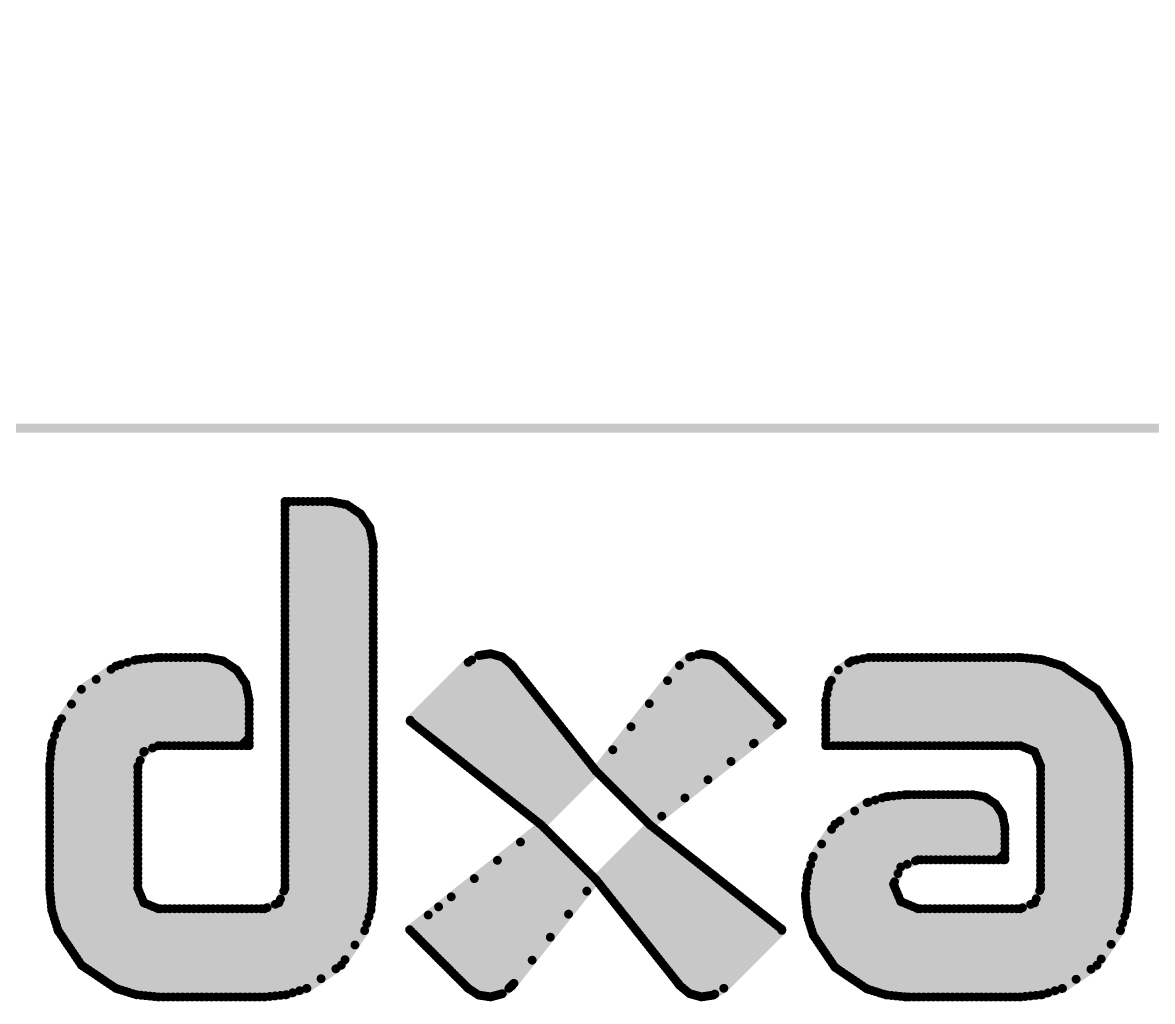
# Model space of a CAD drawing. Extents: x -4 to 157, y -7 to 87.
# Drawn here: x 94.95 to 107.7, y 25.05 to 36.11 of the extents above; entities that cross this region are included whole.
import ezdxf

# ---------------------------------------------------------------- set-up
doc = ezdxf.new("R2010")
doc.units = 0
doc.layers.add('2D_LINE_126', color=255, linetype='CONTINUOUS')
doc.layers.add('PART_TOP_2DLINE_126', color=255, linetype='CONTINUOUS')

# ---------------------------------------------------------------- blocks, each defined once
blk = doc.blocks.new('SMOOTH_0$1')
at = {"const_width": 0.05}
blk.add_lwpolyline([(-0.025, 0, 1), (0.025, 0, 1)], format="xyb", close=True, dxfattribs=at)
blk = doc.blocks.new('DRAWING_13')
at = {"layer": '2D_LINE_126', "const_width": 0.1}
for points in [[(9.257, 1.226), (9.257, 5.595)], [(9.257, 5.595), (9.77, 5.595)], [(9.257, 5.553), (9.298, 5.595)], [(9.257, 5.499), (9.352, 5.595)], [(9.257, 5.445), (9.407, 5.595)], [(9.257, 5.39), (9.461, 5.595)], [(9.257, 5.336), (9.515, 5.595)], [(9.257, 5.282), (9.57, 5.595)], [(9.257, 5.227), (9.624, 5.595)], [(9.257, 5.173), (9.678, 5.595)], [(9.257, 5.119), (9.733, 5.595)], [(9.257, 5.065), (9.784, 5.592)], [(9.257, 5.01), (9.829, 5.583)], [(9.257, 4.956), (9.874, 5.574)], [(9.257, 4.902), (9.92, 5.565)], [(9.77, 5.595), (9.958, 5.557)], [(9.257, 4.847), (9.963, 5.554)], [(9.257, 4.793), (9.995, 5.532)], [(9.257, 4.739), (10.028, 5.51)], [(9.257, 4.684), (10.06, 5.488)], [(9.257, 4.63), (10.093, 5.466)], [(9.257, 4.576), (10.121, 5.44)], [(9.958, 5.557), (10.111, 5.454)], [(10.111, 5.454), (10.215, 5.3)], [(9.257, 4.522), (10.142, 5.407)], [(9.257, 4.467), (10.164, 5.375)], [(9.257, 4.413), (10.186, 5.342)], [(9.257, 4.359), (10.208, 5.31)], [(9.257, 4.304), (10.221, 5.269)], [(9.257, 4.25), (10.23, 5.223)], [(9.257, 4.196), (10.239, 5.178)], [(10.215, 5.3), (10.253, 5.113)], [(9.257, 4.141), (10.248, 5.133)], [(9.257, 4.087), (10.253, 5.083)], [(10.253, 5.113), (10.253, 1.226)], [(9.257, 4.033), (10.253, 5.029)], [(9.257, 3.978), (10.253, 4.974)], [(9.257, 3.924), (10.253, 4.92)], [(9.257, 3.87), (10.253, 4.866)], [(9.257, 3.816), (10.253, 4.811)], [(9.257, 3.761), (10.253, 4.757)], [(9.257, 3.707), (10.253, 4.703)], [(9.257, 3.653), (10.253, 4.648)], [(9.257, 3.598), (10.253, 4.594)], [(9.257, 3.544), (10.253, 4.54)], [(9.257, 3.49), (10.253, 4.486)], [(9.257, 3.435), (10.253, 4.431)], [(9.257, 3.381), (10.253, 4.377)], [(9.257, 3.327), (10.253, 4.323)], [(9.257, 3.272), (10.253, 4.268)], [(9.257, 3.218), (10.253, 4.214)], [(9.257, 3.164), (10.253, 4.16)], [(9.257, 3.11), (10.253, 4.105)], [(9.257, 3.055), (10.253, 4.051)], [(9.257, 3.001), (10.253, 3.997)], [(9.257, 2.947), (10.253, 3.942)], [(6.601, 2.572), (7.862, 3.833)], [(6.601, 2.518), (7.917, 3.833)], [(6.601, 2.463), (7.971, 3.833)], [(6.601, 2.409), (8.025, 3.833)], [(6.601, 2.355), (8.08, 3.833)], [(6.601, 2.3), (8.134, 3.833)], [(6.601, 2.246), (8.188, 3.833)], [(6.601, 2.192), (8.243, 3.833)], [(6.601, 2.137), (8.297, 3.833)], [(6.601, 2.083), (8.351, 3.833)], [(6.601, 2.029), (8.4, 3.828)], [(6.601, 1.975), (8.445, 3.818)], [(6.601, 1.92), (8.49, 3.809)], [(6.601, 1.866), (8.535, 3.8)], [(6.601, 1.812), (8.574, 3.785)], [(6.603, 2.628), (7.806, 3.831)], [(6.609, 2.689), (7.746, 3.825)], [(6.615, 2.749), (7.685, 3.819)], [(6.621, 2.81), (7.625, 3.813)], [(6.632, 2.875), (7.56, 3.802)], [(6.657, 2.953), (7.481, 3.778)], [(7.35, 3.737), (7.58, 3.808)], [(7.58, 3.808), (7.827, 3.833)], [(7.827, 3.833), (8.371, 3.833)], [(8.371, 3.833), (8.559, 3.795)], [(8.559, 3.795), (8.712, 3.692)], [(9.257, 2.892), (10.253, 3.888)], [(9.257, 2.838), (10.253, 3.834)], [(9.257, 2.784), (10.253, 3.78)], [(10.671, 3.112), (11.363, 3.804)], [(10.671, 3.125), (11.325, 3.779)], [(10.702, 3.088), (11.474, 3.86)], [(10.732, 3.064), (11.537, 3.87)], [(10.762, 3.04), (11.594, 3.872)], [(10.792, 3.016), (11.636, 3.86)], [(10.823, 2.992), (11.679, 3.848)], [(10.853, 2.968), (11.718, 3.833)], [(10.883, 2.944), (11.748, 3.809)], [(10.914, 2.92), (11.778, 3.784)], [(11.325, 3.779), (11.444, 3.856)], [(11.444, 3.856), (11.578, 3.876)], [(11.578, 3.876), (11.709, 3.84)], [(11.709, 3.84), (11.818, 3.751)], [(12.769, 2.549), (14.076, 3.856)], [(12.797, 2.522), (14.114, 3.84)], [(12.824, 2.495), (14.147, 3.818)], [(12.851, 2.468), (14.18, 3.797)], [(12.878, 2.441), (14.213, 3.775)], [(12.957, 2.791), (14.029, 3.864)], [(13.163, 3.051), (13.983, 3.871)], [(13.369, 3.312), (13.923, 3.866)], [(13.575, 3.572), (13.848, 3.845)], [(13.71, 3.743), (13.824, 3.838)], [(13.824, 3.838), (13.957, 3.875)], [(13.957, 3.875), (14.094, 3.854)], [(14.094, 3.854), (14.217, 3.772)], [(15.361, 3.349), (15.845, 3.833)], [(15.361, 3.295), (15.9, 3.833)], [(15.361, 3.241), (15.954, 3.833)], [(15.361, 3.186), (16.008, 3.833)], [(15.361, 3.132), (16.063, 3.833)], [(15.361, 3.078), (16.117, 3.833)], [(15.361, 3.023), (16.171, 3.833)], [(15.361, 2.969), (16.226, 3.833)], [(15.361, 2.915), (16.28, 3.833)], [(15.361, 2.861), (16.334, 3.833)], [(15.375, 3.417), (15.778, 3.82)], [(15.389, 3.485), (15.71, 3.806)], [(15.393, 2.837), (16.388, 3.833)], [(15.447, 2.837), (16.443, 3.833)], [(15.501, 2.837), (16.497, 3.833)], [(15.656, 3.795), (15.503, 3.692)], [(15.556, 2.837), (16.551, 3.833)], [(15.61, 2.837), (16.606, 3.833)], [(15.844, 3.833), (15.656, 3.795)], [(15.664, 2.837), (16.66, 3.833)], [(15.718, 2.837), (16.714, 3.833)], [(15.773, 2.837), (16.769, 3.833)], [(15.827, 2.837), (16.823, 3.833)], [(17.555, 3.833), (15.844, 3.833)], [(15.881, 2.837), (16.877, 3.833)], [(15.936, 2.837), (16.932, 3.833)], [(15.99, 2.837), (16.986, 3.833)], [(16.044, 2.837), (17.04, 3.833)], [(16.099, 2.837), (17.094, 3.833)], [(16.153, 2.837), (17.149, 3.833)], [(16.207, 2.837), (17.203, 3.833)], [(16.261, 2.837), (17.257, 3.833)], [(16.316, 2.837), (17.312, 3.833)], [(16.37, 2.837), (17.366, 3.833)], [(16.424, 2.837), (17.42, 3.833)], [(16.479, 2.837), (17.475, 3.833)], [(16.533, 2.837), (17.529, 3.833)], [(16.587, 2.837), (17.581, 3.831)], [(16.642, 2.837), (17.63, 3.826)], [(16.696, 2.837), (17.679, 3.821)], [(16.75, 2.837), (17.729, 3.816)], [(16.805, 2.837), (17.778, 3.811)], [(16.859, 2.837), (17.823, 3.802)], [(16.913, 2.837), (17.865, 3.789)], [(16.967, 2.837), (17.906, 3.776)], [(17.802, 3.808), (17.555, 3.833)], [(18.032, 3.737), (17.802, 3.808)], [(6.601, 1.757), (8.607, 3.763)], [(6.681, 3.032), (7.402, 3.753)], [(6.736, 3.141), (7.294, 3.699)], [(6.96, 3.474), (7.35, 3.737)], [(7.671, 2.773), (8.639, 3.741)], [(7.763, 2.811), (8.672, 3.719)], [(7.844, 2.837), (8.704, 3.697)], [(7.898, 2.837), (8.729, 3.668)], [(8.712, 3.692), (8.815, 3.539)], [(9.257, 2.729), (10.253, 3.725)], [(9.257, 2.675), (10.253, 3.671)], [(10.944, 2.896), (11.807, 3.76)], [(10.974, 2.872), (11.834, 3.732)], [(11.005, 2.848), (11.858, 3.701)], [(11.035, 2.824), (11.882, 3.671)], [(11.818, 3.751), (11.847, 3.715)], [(11.847, 3.715), (12.767, 2.552)], [(12.767, 2.552), (13.71, 3.743)], [(12.905, 2.414), (14.24, 3.749)], [(12.932, 2.387), (14.268, 3.722)], [(12.96, 2.359), (14.295, 3.695)], [(12.987, 2.332), (14.322, 3.667)], [(14.217, 3.772), (14.871, 3.118)], [(15.503, 3.692), (15.399, 3.539)], [(15.423, 3.574), (15.621, 3.772)], [(17.022, 2.837), (17.948, 3.763)], [(17.076, 2.837), (17.989, 3.75)], [(17.13, 2.837), (18.03, 3.737)], [(17.185, 2.837), (18.063, 3.716)], [(17.239, 2.837), (18.096, 3.694)], [(17.293, 2.837), (18.128, 3.672)], [(17.348, 2.837), (18.161, 3.65)], [(18.422, 3.474), (18.032, 3.737)], [(6.848, 3.307), (7.127, 3.586)], [(7.953, 2.837), (8.75, 3.635)], [(8.007, 2.837), (8.772, 3.603)], [(8.061, 2.837), (8.794, 3.57)], [(8.116, 2.837), (8.816, 3.537)], [(8.815, 3.539), (8.853, 3.351)], [(9.257, 2.621), (10.253, 3.617)], [(9.257, 2.566), (10.253, 3.562)], [(11.065, 2.8), (11.906, 3.641)], [(11.096, 2.776), (11.93, 3.61)], [(11.126, 2.752), (11.954, 3.58)], [(11.156, 2.728), (11.978, 3.55)], [(13.014, 2.305), (14.349, 3.64)], [(13.041, 2.278), (14.376, 3.613)], [(13.068, 2.251), (14.403, 3.586)], [(13.095, 2.224), (14.431, 3.559)], [(13.123, 2.196), (14.458, 3.532)], [(15.399, 3.539), (15.361, 3.351)], [(17.402, 2.837), (18.193, 3.628)], [(17.456, 2.837), (18.225, 3.607)], [(17.511, 2.837), (18.258, 3.585)], [(17.562, 2.834), (18.29, 3.563)], [(17.6, 2.819), (18.323, 3.541)], [(6.697, 3.084), (6.96, 3.474)], [(8.17, 2.837), (8.825, 3.492)], [(8.224, 2.837), (8.834, 3.447)], [(8.279, 2.837), (8.843, 3.402)], [(9.257, 2.512), (10.253, 3.508)], [(9.257, 2.458), (10.253, 3.454)], [(9.257, 2.404), (10.253, 3.399)], [(11.187, 2.704), (12.002, 3.519)], [(11.217, 2.68), (12.026, 3.489)], [(11.247, 2.656), (12.05, 3.459)], [(11.278, 2.632), (12.074, 3.428)], [(11.308, 2.608), (12.098, 3.398)], [(13.15, 2.169), (14.485, 3.505)], [(13.177, 2.142), (14.512, 3.477)], [(13.204, 2.115), (14.539, 3.45)], [(13.231, 2.088), (14.566, 3.423)], [(13.258, 2.061), (14.593, 3.396)], [(17.639, 2.803), (18.355, 3.519)], [(17.677, 2.787), (18.388, 3.497)], [(17.716, 2.771), (18.42, 3.475)], [(17.733, 2.734), (18.443, 3.444)], [(17.749, 2.695), (18.464, 3.411)], [(18.685, 3.084), (18.422, 3.474)], [(8.333, 2.837), (8.852, 3.357)], [(8.387, 2.837), (8.853, 3.304)], [(8.853, 3.351), (8.853, 2.837)], [(9.257, 2.349), (10.253, 3.345)], [(9.257, 2.295), (10.253, 3.291)], [(11.338, 2.584), (12.122, 3.368)], [(11.368, 2.56), (12.146, 3.337)], [(11.399, 2.536), (12.169, 3.307)], [(11.429, 2.512), (12.193, 3.277)], [(13.285, 2.034), (14.621, 3.369)], [(13.313, 2.006), (14.648, 3.342)], [(13.34, 1.979), (14.675, 3.314)], [(13.367, 1.952), (14.702, 3.287)], [(15.361, 3.351), (15.361, 2.837)], [(17.765, 2.657), (18.486, 3.379)], [(17.78, 2.619), (18.508, 3.346)], [(17.785, 2.569), (18.53, 3.314)], [(17.785, 2.515), (18.552, 3.281)], [(8.442, 2.837), (8.853, 3.249)], [(8.496, 2.837), (8.853, 3.195)], [(8.55, 2.837), (8.853, 3.141)], [(9.257, 2.241), (10.253, 3.237)], [(9.257, 2.186), (10.253, 3.182)], [(11.459, 2.488), (12.217, 3.246)], [(11.49, 2.464), (12.241, 3.216)], [(11.52, 2.44), (12.265, 3.186)], [(11.55, 2.416), (12.289, 3.156)], [(13.51, 2.041), (14.729, 3.26)], [(13.771, 2.247), (14.756, 3.233)], [(14.031, 2.453), (14.783, 3.206)], [(14.291, 2.659), (14.811, 3.179)], [(14.552, 2.865), (14.838, 3.151)], [(17.785, 2.461), (18.574, 3.249)], [(17.785, 2.406), (18.596, 3.217)], [(17.785, 2.352), (18.618, 3.184)], [(17.785, 2.298), (18.639, 3.152)], [(6.626, 2.854), (6.697, 3.084)], [(8.604, 2.837), (8.853, 3.086)], [(8.659, 2.837), (8.853, 3.032)], [(9.257, 2.132), (10.253, 3.128)], [(9.257, 2.078), (10.253, 3.074)], [(9.257, 2.023), (10.253, 3.019)], [(10.671, 3.112), (10.671, 3.125)], [(12.154, 1.939), (10.671, 3.112)], [(11.581, 2.392), (12.313, 3.125)], [(11.611, 2.368), (12.337, 3.095)], [(11.641, 2.344), (12.361, 3.065)], [(11.672, 2.32), (12.385, 3.034)], [(14.871, 3.118), (14.544, 2.859)], [(14.812, 3.072), (14.865, 3.124)], [(17.785, 2.243), (18.661, 3.119)], [(17.785, 2.189), (18.683, 3.087)], [(17.785, 2.135), (18.697, 3.046)], [(18.756, 2.854), (18.685, 3.084)], [(8.713, 2.837), (8.853, 2.978)], [(8.767, 2.837), (8.853, 2.923)], [(9.257, 1.969), (10.253, 2.965)], [(9.257, 1.915), (10.253, 2.911)], [(11.702, 2.296), (12.409, 3.004)], [(11.732, 2.272), (12.433, 2.974)], [(11.763, 2.248), (12.457, 2.943)], [(11.793, 2.224), (12.481, 2.913)], [(11.823, 2.201), (12.505, 2.883)], [(17.785, 2.08), (18.71, 3.005)], [(17.785, 2.026), (18.722, 2.963)], [(17.785, 1.972), (18.735, 2.922)], [(6.601, 2.607), (6.626, 2.854)], [(6.601, 1.703), (7.662, 2.764)], [(7.664, 2.77), (7.597, 2.607)], [(7.827, 2.837), (7.664, 2.77)], [(8.853, 2.837), (7.827, 2.837)], [(8.822, 2.837), (8.853, 2.869)], [(9.257, 1.861), (10.253, 2.856)], [(9.257, 1.806), (10.253, 2.802)], [(11.853, 2.177), (12.529, 2.852)], [(11.884, 2.153), (12.553, 2.822)], [(11.914, 2.129), (12.577, 2.792)], [(11.944, 2.105), (12.601, 2.761)], [(14.544, 2.859), (13.38, 1.939)], [(15.361, 2.837), (17.555, 2.837)], [(17.555, 2.837), (17.718, 2.77)], [(17.718, 2.77), (17.785, 2.607)], [(17.785, 1.918), (18.748, 2.88)], [(17.785, 1.863), (18.758, 2.836)], [(17.785, 1.809), (18.763, 2.787)], [(18.781, 2.607), (18.756, 2.854)], [(6.601, 1.649), (7.623, 2.671)], [(9.257, 1.752), (10.253, 2.748)], [(9.257, 1.698), (10.253, 2.693)], [(9.257, 1.643), (10.253, 2.639)], [(11.975, 2.081), (12.625, 2.731)], [(12.005, 2.057), (12.649, 2.701)], [(12.035, 2.033), (12.673, 2.67)], [(12.066, 2.009), (12.697, 2.64)], [(17.785, 1.755), (18.768, 2.737)], [(17.785, 1.7), (18.773, 2.688)], [(17.785, 1.646), (18.778, 2.639)], [(6.601, 1.226), (6.601, 2.607)], [(6.601, 1.594), (7.597, 2.59)], [(6.601, 1.54), (7.597, 2.536)], [(7.597, 2.607), (7.597, 1.226)], [(9.257, 1.589), (10.253, 2.585)], [(9.257, 1.535), (10.253, 2.531)], [(12.096, 1.985), (12.721, 2.61)], [(12.126, 1.961), (12.745, 2.58)], [(12.767, 2.552), (12.154, 1.939)], [(13.38, 1.939), (12.767, 2.552)], [(17.785, 2.607), (17.785, 1.226)], [(17.785, 1.592), (18.781, 2.588)], [(17.785, 1.537), (18.781, 2.533)], [(18.781, 1.226), (18.781, 2.607)], [(6.601, 1.486), (7.597, 2.482)], [(6.601, 1.431), (7.597, 2.427)], [(6.601, 1.377), (7.597, 2.373)], [(9.257, 1.48), (10.253, 2.476)], [(9.257, 1.426), (10.253, 2.422)], [(17.785, 1.483), (18.781, 2.479)], [(17.785, 1.429), (18.781, 2.425)], [(6.601, 1.323), (7.597, 2.319)], [(6.601, 1.269), (7.597, 2.264)], [(9.257, 1.372), (10.253, 2.368)], [(9.257, 1.317), (10.253, 2.313)], [(9.257, 1.263), (10.253, 2.259)], [(15.132, 1.165), (16.249, 2.282)], [(15.133, 1.111), (16.306, 2.284)], [(15.138, 1.062), (16.36, 2.284)], [(15.138, 1.225), (16.189, 2.276)], [(15.143, 1.013), (16.414, 2.284)], [(15.144, 1.286), (16.128, 2.27)], [(15.148, 0.963), (16.469, 2.284)], [(15.15, 1.346), (16.068, 2.264)], [(15.153, 0.914), (16.523, 2.284)], [(15.165, 0.872), (16.577, 2.284)], [(15.167, 1.417), (15.997, 2.248)], [(15.178, 0.831), (16.632, 2.284)], [(15.191, 0.789), (16.686, 2.284)], [(15.204, 0.748), (16.74, 2.284)], [(15.217, 0.707), (16.795, 2.284)], [(15.237, 0.672), (16.849, 2.284)], [(15.259, 0.64), (16.903, 2.284)], [(15.28, 0.607), (16.958, 2.284)], [(15.302, 0.575), (17.012, 2.284)], [(16.042, 2.261), (15.827, 2.195)], [(16.272, 2.284), (16.042, 2.261)], [(17.021, 2.284), (16.272, 2.284)], [(16.28, 1.499), (17.059, 2.277)], [(16.373, 1.537), (17.104, 2.268)], [(16.439, 1.549), (17.149, 2.259)], [(17.161, 2.256), (17.021, 2.284)], [(17.276, 2.179), (17.161, 2.256)], [(17.785, 1.374), (18.781, 2.37)], [(17.785, 1.32), (18.781, 2.316)], [(17.785, 1.266), (18.781, 2.262)], [(6.602, 1.215), (7.597, 2.21)], [(6.607, 1.166), (7.597, 2.156)], [(9.206, 1.104), (10.253, 2.15)], [(9.244, 1.196), (10.253, 2.205)], [(15.191, 1.495), (15.919, 2.223)], [(15.215, 1.574), (15.84, 2.199)], [(15.827, 2.195), (15.464, 1.95)], [(16.494, 1.549), (17.185, 2.24)], [(16.548, 1.549), (17.217, 2.218)], [(16.602, 1.549), (17.25, 2.196)], [(16.657, 1.549), (17.28, 2.173)], [(16.711, 1.549), (17.302, 2.14)], [(17.353, 2.064), (17.276, 2.179)], [(17.736, 1.108), (18.781, 2.153)], [(17.775, 1.201), (18.781, 2.207)], [(6.612, 1.117), (7.597, 2.101)], [(6.617, 1.067), (7.597, 2.047)], [(6.622, 1.018), (7.597, 1.993)], [(8.157, 0), (10.253, 2.096)], [(8.211, 0), (10.253, 2.042)], [(15.314, 1.727), (15.687, 2.1)], [(16.683, 0), (18.781, 2.099)], [(16.737, 0), (18.781, 2.044)], [(16.765, 1.549), (17.324, 2.108)], [(16.791, 0), (18.781, 1.99)], [(16.819, 1.549), (17.346, 2.075)], [(16.874, 1.549), (17.359, 2.035)], [(17.382, 1.923), (17.353, 2.064)], [(6.629, 0.97), (7.597, 1.939)], [(6.642, 0.929), (7.597, 1.884)], [(8.265, 0), (10.253, 1.987)], [(8.319, 0), (10.253, 1.933)], [(8.374, 0), (10.253, 1.879)], [(10.821, 0.601), (12.156, 1.936)], [(10.848, 0.574), (12.184, 1.909)], [(10.876, 0.547), (12.211, 1.882)], [(10.991, 1.018), (12.154, 1.938)], [(12.154, 1.938), (12.767, 1.325)], [(12.767, 1.325), (13.38, 1.939)], [(12.779, 1.31), (13.396, 1.927)], [(12.803, 1.28), (13.426, 1.903)], [(12.827, 1.25), (13.456, 1.879)], [(13.38, 1.939), (14.864, 0.765)], [(15.464, 1.95), (15.219, 1.587)], [(15.426, 1.893), (15.521, 1.988)], [(16.846, 0), (18.781, 1.936)], [(16.9, 0), (18.781, 1.882)], [(16.928, 1.549), (17.369, 1.989)], [(16.982, 1.549), (17.378, 1.944)], [(17.037, 1.549), (17.382, 1.894)], [(17.382, 1.549), (17.382, 1.923)], [(6.654, 0.888), (7.597, 1.83)], [(6.667, 0.846), (7.597, 1.776)], [(8.428, 0), (10.253, 1.825)], [(8.482, 0), (10.253, 1.77)], [(10.794, 0.628), (11.915, 1.749)], [(10.903, 0.52), (12.238, 1.855)], [(10.93, 0.493), (12.265, 1.828)], [(10.957, 0.465), (12.292, 1.801)], [(10.984, 0.438), (12.319, 1.773)], [(11.011, 0.411), (12.346, 1.746)], [(12.851, 1.219), (13.487, 1.855)], [(12.875, 1.189), (13.517, 1.831)], [(12.899, 1.159), (13.547, 1.807)], [(12.923, 1.128), (13.578, 1.783)], [(12.947, 1.098), (13.608, 1.759)], [(16.954, 0), (18.781, 1.827)], [(17.008, 0), (18.781, 1.773)], [(17.091, 1.549), (17.382, 1.84)], [(17.145, 1.549), (17.382, 1.786)], [(6.68, 0.805), (7.597, 1.721)], [(6.693, 0.763), (7.597, 1.667)], [(6.712, 0.728), (7.597, 1.613)], [(8.537, 0), (10.253, 1.716)], [(8.591, 0), (10.253, 1.662)], [(11.038, 0.384), (12.374, 1.719)], [(11.066, 0.357), (12.401, 1.692)], [(11.093, 0.33), (12.428, 1.665)], [(11.12, 0.303), (12.455, 1.638)], [(11.147, 0.275), (12.482, 1.611)], [(12.971, 1.068), (13.638, 1.735)], [(12.995, 1.037), (13.668, 1.711)], [(13.019, 1.007), (13.699, 1.687)], [(13.043, 0.977), (13.729, 1.663)], [(13.067, 0.946), (13.759, 1.639)], [(13.091, 0.916), (13.79, 1.615)], [(17.063, 0), (18.781, 1.719)], [(17.117, 0), (18.781, 1.664)], [(17.171, 0), (18.781, 1.61)], [(17.2, 1.549), (17.382, 1.731)], [(17.254, 1.549), (17.382, 1.677)], [(17.308, 1.549), (17.382, 1.623)], [(6.734, 0.695), (7.597, 1.558)], [(6.756, 0.663), (7.597, 1.504)], [(8.645, 0), (10.253, 1.607)], [(8.7, 0), (10.253, 1.553)], [(8.754, 0), (10.253, 1.499)], [(10.767, 0.656), (11.655, 1.543)], [(11.174, 0.248), (12.509, 1.583)], [(11.201, 0.221), (12.537, 1.556)], [(11.229, 0.194), (12.564, 1.529)], [(11.256, 0.167), (12.591, 1.502)], [(13.115, 0.886), (13.82, 1.591)], [(13.139, 0.856), (13.85, 1.567)], [(13.163, 0.825), (13.881, 1.543)], [(13.187, 0.795), (13.911, 1.519)], [(13.211, 0.765), (13.941, 1.495)], [(15.219, 1.587), (15.153, 1.373)], [(16.207, 1.468), (16.402, 1.549)], [(16.402, 1.549), (17.382, 1.549)], [(17.226, 0), (18.781, 1.556)], [(17.28, 0), (18.781, 1.501)], [(17.363, 1.549), (17.382, 1.568)], [(6.777, 0.63), (7.597, 1.45)], [(6.799, 0.598), (7.597, 1.396)], [(8.808, 0), (10.253, 1.444)], [(8.863, 0), (10.253, 1.39)], [(11.283, 0.14), (12.618, 1.475)], [(11.31, 0.112), (12.645, 1.448)], [(11.34, 0.088), (12.672, 1.42)], [(11.373, 0.067), (12.699, 1.393)], [(11.406, 0.045), (12.727, 1.366)], [(13.235, 0.734), (13.972, 1.471)], [(13.259, 0.704), (14.002, 1.447)], [(13.283, 0.674), (14.032, 1.423)], [(13.307, 0.643), (14.063, 1.399)], [(13.331, 0.613), (14.093, 1.375)], [(15.153, 1.373), (15.13, 1.142)], [(15.324, 0.542), (16.176, 1.394)], [(16.125, 1.273), (16.207, 1.468)], [(17.334, 0), (18.781, 1.447)], [(17.389, 0), (18.781, 1.393)], [(6.626, 0.979), (6.601, 1.226)], [(6.821, 0.566), (7.597, 1.341)], [(6.843, 0.533), (7.597, 1.287)], [(6.865, 0.501), (7.597, 1.233)], [(7.597, 1.226), (7.664, 1.063)], [(8.917, 0), (10.253, 1.336)], [(8.971, 0), (10.253, 1.282)], [(9.025, 0), (10.253, 1.227)], [(9.189, 1.063), (9.257, 1.226)], [(10.253, 1.226), (10.228, 0.979)], [(10.74, 0.683), (11.394, 1.337)], [(11.439, 0.024), (12.754, 1.339)], [(12.767, 1.325), (11.818, 0.125)], [(13.688, 0.162), (12.767, 1.325)], [(13.355, 0.583), (14.123, 1.351)], [(13.379, 0.552), (14.153, 1.327)], [(13.403, 0.522), (14.184, 1.303)], [(13.427, 0.492), (14.214, 1.279)], [(13.451, 0.461), (14.244, 1.255)], [(13.475, 0.431), (14.275, 1.231)], [(15.346, 0.51), (16.137, 1.301)], [(15.368, 0.478), (16.136, 1.246)], [(16.207, 1.077), (16.125, 1.273)], [(17.443, 0), (18.781, 1.338)], [(17.497, 0), (18.781, 1.284)], [(17.551, 0), (18.781, 1.23)], [(17.785, 1.226), (17.718, 1.063)], [(18.756, 0.979), (18.781, 1.226)], [(6.887, 0.468), (7.611, 1.192)], [(6.909, 0.436), (7.627, 1.154)], [(6.931, 0.403), (7.643, 1.116)], [(9.086, 0.006), (10.247, 1.167)], [(9.146, 0.012), (10.24, 1.106)], [(10.713, 0.71), (11.134, 1.131)], [(11.484, 0.015), (12.664, 1.195)], [(13.499, 0.401), (14.305, 1.207)], [(13.523, 0.37), (14.335, 1.183)], [(13.547, 0.34), (14.366, 1.159)], [(13.571, 0.31), (14.396, 1.135)], [(13.595, 0.28), (14.426, 1.111)], [(15.13, 1.142), (15.153, 0.912)], [(15.39, 0.445), (16.152, 1.208)], [(15.412, 0.413), (16.168, 1.169)], [(15.434, 0.38), (16.184, 1.131)], [(17.611, 0.006), (18.775, 1.17)], [(17.672, 0.012), (18.769, 1.109)], [(6.697, 0.749), (6.626, 0.979)], [(6.952, 0.371), (7.659, 1.077)], [(6.981, 0.345), (7.689, 1.053)], [(7.014, 0.323), (7.728, 1.037)], [(7.046, 0.302), (7.766, 1.021)], [(7.078, 0.28), (7.804, 1.006)], [(7.111, 0.258), (7.849, 0.996)], [(7.143, 0.236), (7.903, 0.996)], [(7.176, 0.214), (7.958, 0.996)], [(7.208, 0.192), (8.012, 0.996)], [(7.241, 0.17), (8.066, 0.996)], [(7.273, 0.148), (8.121, 0.996)], [(7.305, 0.127), (8.175, 0.996)], [(7.338, 0.105), (8.229, 0.996)], [(7.376, 0.088), (8.284, 0.996)], [(7.417, 0.076), (8.338, 0.996)], [(7.459, 0.063), (8.392, 0.996)], [(7.5, 0.05), (8.446, 0.996)], [(7.542, 0.037), (8.501, 0.996)], [(7.584, 0.025), (8.555, 0.996)], [(7.633, 0.02), (8.609, 0.996)], [(7.664, 1.063), (7.827, 0.996)], [(7.682, 0.015), (8.664, 0.996)], [(7.732, 0.01), (8.718, 0.996)], [(7.781, 0.005), (8.772, 0.996)], [(7.827, 0.996), (9.026, 0.996)], [(7.831, 0), (8.827, 0.996)], [(7.885, 0), (8.881, 0.996)], [(7.939, 0), (8.935, 0.996)], [(7.994, 0), (8.989, 0.996)], [(8.048, 0), (9.056, 1.008)], [(8.102, 0), (9.149, 1.047)], [(9.026, 0.996), (9.189, 1.063)], [(9.207, 0.018), (10.234, 1.046)], [(9.267, 0.024), (10.228, 0.986)], [(10.228, 0.979), (10.156, 0.749)], [(10.664, 0.759), (10.991, 1.018)], [(13.619, 0.249), (14.457, 1.087)], [(13.643, 0.219), (14.487, 1.063)], [(13.667, 0.189), (14.517, 1.039)], [(13.691, 0.158), (14.548, 1.015)], [(13.715, 0.128), (14.578, 0.991)], [(15.455, 0.348), (16.2, 1.093)], [(15.484, 0.322), (16.229, 1.068)], [(15.516, 0.3), (16.268, 1.052)], [(15.548, 0.278), (16.306, 1.036)], [(15.581, 0.256), (16.345, 1.02)], [(15.613, 0.234), (16.383, 1.004)], [(15.646, 0.212), (16.429, 0.996)], [(15.678, 0.19), (16.484, 0.996)], [(15.711, 0.169), (16.538, 0.996)], [(15.743, 0.147), (16.592, 0.996)], [(15.775, 0.125), (16.647, 0.996)], [(15.808, 0.103), (16.701, 0.996)], [(15.844, 0.085), (16.755, 0.996)], [(15.886, 0.072), (16.809, 0.996)], [(15.927, 0.059), (16.864, 0.996)], [(15.968, 0.046), (16.918, 0.996)], [(16.01, 0.033), (16.972, 0.996)], [(16.053, 0.022), (17.027, 0.996)], [(16.102, 0.017), (17.081, 0.996)], [(16.152, 0.012), (17.135, 0.996)], [(16.201, 0.007), (17.19, 0.996)], [(16.402, 0.996), (16.207, 1.077)], [(16.25, 0.002), (17.244, 0.996)], [(16.303, 0), (17.298, 0.996)], [(16.357, 0), (17.353, 0.996)], [(17.555, 0.996), (16.402, 0.996)], [(16.411, 0), (17.407, 0.996)], [(16.465, 0), (17.461, 0.996)], [(16.52, 0), (17.515, 0.996)], [(16.574, 0), (17.58, 1.007)], [(16.628, 0), (17.673, 1.045)], [(17.718, 1.063), (17.555, 0.996)], [(17.732, 0.018), (18.763, 1.049)], [(17.793, 0.024), (18.757, 0.989)], [(18.685, 0.749), (18.756, 0.979)], [(9.344, 0.047), (10.206, 0.909)], [(10.685, 0.737), (10.874, 0.925)], [(11.531, 0.008), (12.458, 0.935)], [(13.745, 0.103), (14.608, 0.967)], [(13.774, 0.079), (14.639, 0.943)], [(13.804, 0.054), (14.669, 0.919)], [(13.838, 0.033), (14.699, 0.895)], [(13.88, 0.022), (14.729, 0.871)], [(13.923, 0.01), (14.76, 0.847)], [(15.153, 0.912), (15.219, 0.698)], [(17.869, 0.046), (18.736, 0.913)], [(6.96, 0.359), (6.697, 0.749)], [(9.422, 0.071), (10.181, 0.83)], [(9.501, 0.096), (10.157, 0.751)], [(10.156, 0.749), (9.893, 0.359)], [(11.325, 0.097), (10.664, 0.759)], [(13.971, 0.003), (14.79, 0.823)], [(14.034, 0.013), (14.82, 0.799)], [(14.108, 0.032), (14.851, 0.775)], [(14.864, 0.752), (14.21, 0.098)], [(14.864, 0.765), (14.864, 0.752)], [(17.947, 0.07), (18.711, 0.834)], [(18.026, 0.095), (18.687, 0.755)], [(18.422, 0.359), (18.685, 0.749)], [(11.578, 0.001), (12.252, 0.675)], [(15.219, 0.698), (15.464, 0.335)], [(18.186, 0.2), (18.581, 0.595)], [(9.665, 0.206), (10.047, 0.587)], [(7.35, 0.097), (6.96, 0.359)], [(9.893, 0.359), (9.504, 0.097)], [(9.832, 0.318), (9.935, 0.421)], [(11.653, 0.021), (12.047, 0.415)], [(15.464, 0.335), (15.827, 0.09)], [(18.032, 0.096), (18.422, 0.359)], [(18.353, 0.313), (18.469, 0.429)], [(7.58, 0.025), (7.35, 0.097)], [(9.504, 0.097), (9.273, 0.025)], [(11.444, 0.021), (11.325, 0.097)], [(11.818, 0.125), (11.709, 0.036)], [(11.784, 0.097), (11.841, 0.154)], [(13.716, 0.126), (13.688, 0.162)], [(13.826, 0.037), (13.716, 0.126)], [(14.21, 0.098), (14.091, 0.021)], [(15.827, 0.09), (16.041, 0.024)], [(17.802, 0.025), (18.032, 0.096)], [(7.827, 0), (7.58, 0.025)], [(9.026, 0), (7.827, 0)], [(9.273, 0.025), (9.026, 0)], [(11.578, 0.001), (11.444, 0.021)], [(11.709, 0.036), (11.578, 0.001)], [(13.957, 0.001), (13.826, 0.037)], [(14.091, 0.021), (13.957, 0.001)], [(16.041, 0.024), (16.271, 0)], [(16.271, 0), (17.555, 0)], [(17.555, 0), (17.802, 0.025)]]:
    blk.add_lwpolyline(points, dxfattribs=at)
at = {"layer": '2D_LINE_126'}
for p in [(9.257, 5.595), (9.257, 5.595), (9.298, 5.595), (9.352, 5.595), (9.407, 5.595), (9.461, 5.595), (9.515, 5.595), (9.57, 5.595), (9.624, 5.595), (9.678, 5.595), (9.733, 5.595), (9.77, 5.595), (9.77, 5.595), (9.784, 5.592), (9.829, 5.583), (9.874, 5.574), (9.92, 5.565), (9.257, 5.553), (9.257, 5.499), (9.257, 5.445), (9.958, 5.557), (9.958, 5.557), (9.963, 5.554), (9.995, 5.532), (10.028, 5.51), (10.06, 5.488), (10.093, 5.466), (10.111, 5.454), (10.111, 5.454), (10.121, 5.44), (9.257, 5.39), (9.257, 5.336), (10.142, 5.407), (10.164, 5.375), (10.186, 5.342), (10.208, 5.31), (9.257, 5.282), (9.257, 5.227), (10.215, 5.3), (10.215, 5.3), (10.221, 5.269), (10.23, 5.223), (10.239, 5.178), (9.257, 5.173), (9.257, 5.119), (9.257, 5.065), (10.248, 5.133), (10.253, 5.113), (10.253, 5.113), (10.253, 5.083), (9.257, 5.01), (9.257, 4.956), (10.253, 5.029), (10.253, 4.974), (9.257, 4.902), (9.257, 4.847), (10.253, 4.92), (10.253, 4.866), (10.253, 4.811), (9.257, 4.793), (9.257, 4.739), (9.257, 4.684), (10.253, 4.757), (10.253, 4.703), (9.257, 4.63), (9.257, 4.576), (10.253, 4.648), (10.253, 4.594), (9.257, 4.522), (9.257, 4.467), (9.257, 4.413), (10.253, 4.54), (10.253, 4.486), (10.253, 4.431), (9.257, 4.359), (9.257, 4.304), (10.253, 4.377), (10.253, 4.323), (9.257, 4.25), (9.257, 4.196), (10.253, 4.268), (10.253, 4.214), (10.253, 4.16), (9.257, 4.141), (9.257, 4.087), (9.257, 4.033), (10.253, 4.105), (10.253, 4.051), (9.257, 3.978), (9.257, 3.924), (10.253, 3.997), (10.253, 3.942), (7.481, 3.778), (7.56, 3.802), (7.58, 3.808), (7.58, 3.808), (7.625, 3.813), (7.685, 3.819), (7.746, 3.825), (7.806, 3.831), (7.827, 3.833), (7.827, 3.833), (7.862, 3.833), (7.917, 3.833), (7.971, 3.833), (8.025, 3.833), (8.08, 3.833), (8.134, 3.833), (8.188, 3.833), (8.243, 3.833), (8.297, 3.833), (8.351, 3.833), (8.371, 3.833), (8.371, 3.833), (8.4, 3.828), (8.445, 3.818), (8.49, 3.809), (8.535, 3.8), (8.559, 3.795), (8.559, 3.795), (8.574, 3.785), (9.257, 3.87), (9.257, 3.816), (10.253, 3.888), (10.253, 3.834), (10.253, 3.78), (11.325, 3.779), (11.325, 3.779), (11.363, 3.804), (11.444, 3.856), (11.444, 3.856), (11.474, 3.86), (11.537, 3.87), (11.578, 3.876), (11.578, 3.876), (11.594, 3.872), (11.636, 3.86), (11.679, 3.848), (11.709, 3.84), (11.709, 3.84), (11.718, 3.833), (11.748, 3.809), (11.778, 3.784), (13.824, 3.838), (13.824, 3.838), (13.848, 3.845), (13.923, 3.866), (13.957, 3.875), (13.957, 3.875), (13.983, 3.871), (14.029, 3.864), (14.076, 3.856), (14.094, 3.854), (14.094, 3.854), (14.114, 3.84), (14.147, 3.818), (14.18, 3.797), (14.213, 3.775), (15.656, 3.795), (15.656, 3.795), (15.71, 3.806), (15.778, 3.82), (15.844, 3.833), (15.844, 3.833), (15.845, 3.833), (15.9, 3.833), (15.954, 3.833), (16.008, 3.833), (16.063, 3.833), (16.117, 3.833), (16.171, 3.833), (16.226, 3.833), (16.28, 3.833), (16.334, 3.833), (16.388, 3.833), (16.443, 3.833), (16.497, 3.833), (16.551, 3.833), (16.606, 3.833), (16.66, 3.833), (16.714, 3.833), (16.769, 3.833), (16.823, 3.833), (16.877, 3.833), (16.932, 3.833), (16.986, 3.833), (17.04, 3.833), (17.094, 3.833), (17.149, 3.833), (17.203, 3.833), (17.257, 3.833), (17.312, 3.833), (17.366, 3.833), (17.42, 3.833), (17.475, 3.833), (17.529, 3.833), (17.555, 3.833), (17.555, 3.833), (17.581, 3.831), (17.63, 3.826), (17.679, 3.821), (17.729, 3.816), (17.778, 3.811), (17.802, 3.808), (17.802, 3.808), (17.823, 3.802), (17.865, 3.789), (17.906, 3.776), (7.294, 3.699), (7.35, 3.737), (7.35, 3.737), (7.402, 3.753), (8.607, 3.763), (8.639, 3.741), (8.672, 3.719), (8.704, 3.697), (8.712, 3.692), (8.712, 3.692), (8.729, 3.668), (9.257, 3.761), (9.257, 3.707), (9.257, 3.653), (10.253, 3.725), (10.253, 3.671), (11.807, 3.76), (11.818, 3.751), (11.818, 3.751), (11.834, 3.732), (11.847, 3.715), (11.847, 3.715), (11.858, 3.701), (11.882, 3.671), (13.71, 3.743), (13.71, 3.743), (14.217, 3.772), (14.217, 3.772), (14.24, 3.749), (14.268, 3.722), (14.295, 3.695), (14.322, 3.667), (15.503, 3.692), (15.503, 3.692), (15.621, 3.772), (17.948, 3.763), (17.989, 3.75), (18.03, 3.737), (18.032, 3.737), (18.032, 3.737), (18.063, 3.716), (18.096, 3.694), (18.128, 3.672), (18.161, 3.65), (7.127, 3.586), (8.75, 3.635), (8.772, 3.603), (8.794, 3.57), (8.815, 3.539), (8.815, 3.539), (8.816, 3.537), (9.257, 3.598), (9.257, 3.544), (10.253, 3.617), (10.253, 3.562), (11.906, 3.641), (11.93, 3.61), (11.954, 3.58), (11.978, 3.55), (13.575, 3.572), (14.349, 3.64), (14.376, 3.613), (14.403, 3.586), (14.431, 3.559), (14.458, 3.532), (15.399, 3.539), (15.399, 3.539), (15.423, 3.574), (18.193, 3.628), (18.225, 3.607), (18.258, 3.585), (18.29, 3.563), (18.323, 3.541), (6.96, 3.474), (6.96, 3.474), (8.825, 3.492), (8.834, 3.447), (8.843, 3.402), (9.257, 3.49), (9.257, 3.435), (10.253, 3.508), (10.253, 3.454), (10.253, 3.399), (12.002, 3.519), (12.026, 3.489), (12.05, 3.459), (12.074, 3.428), (12.098, 3.398), (14.485, 3.505), (14.512, 3.477), (14.539, 3.45), (14.566, 3.423), (14.593, 3.396), (15.375, 3.417), (15.389, 3.485), (18.355, 3.519), (18.388, 3.497), (18.42, 3.475), (18.422, 3.474), (18.422, 3.474), (18.443, 3.444), (18.464, 3.411), (6.848, 3.307), (8.852, 3.357), (8.853, 3.351), (8.853, 3.351), (8.853, 3.304), (9.257, 3.381), (9.257, 3.327), (9.257, 3.272), (10.253, 3.345), (10.253, 3.291), (12.122, 3.368), (12.146, 3.337), (12.169, 3.307), (12.193, 3.277), (13.369, 3.312), (14.621, 3.369), (14.648, 3.342), (14.675, 3.314), (14.702, 3.287), (15.361, 3.351), (15.361, 3.351), (15.361, 3.349), (15.361, 3.295), (18.486, 3.379), (18.508, 3.346), (18.53, 3.314), (18.552, 3.281), (6.736, 3.141), (8.853, 3.249), (8.853, 3.195), (8.853, 3.141), (9.257, 3.218), (9.257, 3.164), (10.253, 3.237), (10.253, 3.182), (12.217, 3.246), (12.241, 3.216), (12.265, 3.186), (12.289, 3.156), (14.729, 3.26), (14.756, 3.233), (14.783, 3.206), (14.811, 3.179), (14.838, 3.151), (15.361, 3.241), (15.361, 3.186), (18.574, 3.249), (18.596, 3.217), (18.618, 3.184), (18.639, 3.152), (6.681, 3.032), (6.697, 3.084), (6.697, 3.084), (8.853, 3.086), (8.853, 3.032), (9.257, 3.11), (9.257, 3.055), (10.253, 3.128), (10.253, 3.074), (10.253, 3.019), (10.671, 3.125), (10.671, 3.125), (10.671, 3.112), (10.671, 3.112), (10.671, 3.112), (10.702, 3.088), (10.732, 3.064), (10.762, 3.04), (10.792, 3.016), (12.313, 3.125), (12.337, 3.095), (12.361, 3.065), (12.385, 3.034), (13.163, 3.051), (14.812, 3.072), (14.865, 3.124), (14.871, 3.118), (14.871, 3.118), (15.361, 3.132), (15.361, 3.078), (15.361, 3.023), (18.661, 3.119), (18.683, 3.087), (18.685, 3.084), (18.685, 3.084), (18.697, 3.046), (6.657, 2.953), (8.853, 2.978), (8.853, 2.923), (9.257, 3.001), (9.257, 2.947), (9.257, 2.892), (10.253, 2.965), (10.253, 2.911), (10.823, 2.992), (10.853, 2.968), (10.883, 2.944), (10.914, 2.92), (10.944, 2.896), (12.409, 3.004), (12.433, 2.974), (12.457, 2.943), (12.481, 2.913), (12.505, 2.883), (15.361, 2.969), (15.361, 2.915), (18.71, 3.005), (18.722, 2.963), (18.735, 2.922), (6.621, 2.81), (6.626, 2.854), (6.626, 2.854), (6.632, 2.875), (7.662, 2.764), (7.664, 2.77), (7.664, 2.77), (7.671, 2.773), (7.763, 2.811), (7.827, 2.837), (7.827, 2.837), (7.844, 2.837), (7.898, 2.837), (7.953, 2.837), (8.007, 2.837), (8.061, 2.837), (8.116, 2.837), (8.17, 2.837), (8.224, 2.837), (8.279, 2.837), (8.333, 2.837), (8.387, 2.837), (8.442, 2.837), (8.496, 2.837), (8.55, 2.837), (8.604, 2.837), (8.659, 2.837), (8.713, 2.837), (8.767, 2.837), (8.822, 2.837), (8.853, 2.869), (8.853, 2.837), (8.853, 2.837), (9.257, 2.838), (9.257, 2.784), (10.253, 2.856), (10.253, 2.802), (10.974, 2.872), (11.005, 2.848), (11.035, 2.824), (11.065, 2.8), (11.096, 2.776), (12.529, 2.852), (12.553, 2.822), (12.577, 2.792), (12.601, 2.761), (12.957, 2.791), (14.544, 2.859), (14.544, 2.859), (14.552, 2.865), (15.361, 2.861), (15.361, 2.837), (15.361, 2.837), (15.393, 2.837), (15.447, 2.837), (15.501, 2.837), (15.556, 2.837), (15.61, 2.837), (15.664, 2.837), (15.718, 2.837), (15.773, 2.837), (15.827, 2.837), (15.881, 2.837), (15.936, 2.837), (15.99, 2.837), (16.044, 2.837), (16.099, 2.837), (16.153, 2.837), (16.207, 2.837), (16.261, 2.837), (16.316, 2.837), (16.37, 2.837), (16.424, 2.837), (16.479, 2.837), (16.533, 2.837), (16.587, 2.837), (16.642, 2.837), (16.696, 2.837), (16.75, 2.837), (16.805, 2.837), (16.859, 2.837), (16.913, 2.837), (16.967, 2.837), (17.022, 2.837), (17.076, 2.837), (17.13, 2.837), (17.185, 2.837), (17.239, 2.837), (17.293, 2.837), (17.348, 2.837), (17.402, 2.837), (17.456, 2.837), (17.511, 2.837), (17.555, 2.837), (17.555, 2.837), (17.562, 2.834), (17.6, 2.819), (17.639, 2.803), (17.677, 2.787), (17.716, 2.771), (17.718, 2.77), (17.718, 2.77), (18.748, 2.88), (18.756, 2.854), (18.756, 2.854), (18.758, 2.836), (18.763, 2.787), (6.603, 2.628), (6.609, 2.689), (6.615, 2.749), (7.623, 2.671), (9.257, 2.729), (9.257, 2.675), (10.253, 2.748), (10.253, 2.693), (10.253, 2.639), (11.126, 2.752), (11.156, 2.728), (11.187, 2.704), (11.217, 2.68), (11.247, 2.656), (11.278, 2.632), (12.625, 2.731), (12.649, 2.701), (12.673, 2.67), (12.697, 2.64), (14.291, 2.659), (17.733, 2.734), (17.749, 2.695), (17.765, 2.657), (18.768, 2.737), (18.773, 2.688), (18.778, 2.639), (6.601, 2.607), (6.601, 2.607), (6.601, 2.572), (6.601, 2.518), (7.597, 2.607), (7.597, 2.607), (7.597, 2.59), (7.597, 2.536), (9.257, 2.621), (9.257, 2.566), (9.257, 2.512), (10.253, 2.585), (10.253, 2.531), (11.308, 2.608), (11.338, 2.584), (11.368, 2.56), (11.399, 2.536), (11.429, 2.512), (12.721, 2.61), (12.745, 2.58), (12.767, 2.552), (12.767, 2.552), (12.767, 2.552), (12.767, 2.552), (12.769, 2.549), (12.797, 2.522), (17.78, 2.619), (17.785, 2.607), (17.785, 2.607), (17.785, 2.569), (17.785, 2.515), (18.781, 2.607), (18.781, 2.607), (18.781, 2.588), (18.781, 2.533), (6.601, 2.463), (6.601, 2.409), (7.597, 2.482), (7.597, 2.427), (7.597, 2.373), (9.257, 2.458), (9.257, 2.404), (10.253, 2.476), (10.253, 2.422), (11.459, 2.488), (11.49, 2.464), (11.52, 2.44), (11.55, 2.416), (11.581, 2.392), (12.824, 2.495), (12.851, 2.468), (12.878, 2.441), (12.905, 2.414), (12.932, 2.387), (14.031, 2.453), (17.785, 2.461), (17.785, 2.406), (18.781, 2.479), (18.781, 2.425), (6.601, 2.355), (6.601, 2.3), (6.601, 2.246), (7.597, 2.319), (7.597, 2.264), (9.257, 2.349), (9.257, 2.295), (10.253, 2.368), (10.253, 2.313), (10.253, 2.259), (11.611, 2.368), (11.641, 2.344), (11.672, 2.32), (11.702, 2.296), (11.732, 2.272), (11.763, 2.248), (12.96, 2.359), (12.987, 2.332), (13.014, 2.305), (13.041, 2.278), (13.068, 2.251), (13.771, 2.247), (15.997, 2.248), (16.042, 2.261), (16.042, 2.261), (16.068, 2.264), (16.128, 2.27), (16.189, 2.276), (16.249, 2.282), (16.272, 2.284), (16.272, 2.284), (16.306, 2.284), (16.36, 2.284), (16.414, 2.284), (16.469, 2.284), (16.523, 2.284), (16.577, 2.284), (16.632, 2.284), (16.686, 2.284), (16.74, 2.284), (16.795, 2.284), (16.849, 2.284), (16.903, 2.284), (16.958, 2.284), (17.012, 2.284), (17.021, 2.284), (17.021, 2.284), (17.059, 2.277), (17.104, 2.268), (17.149, 2.259), (17.161, 2.256), (17.161, 2.256), (17.785, 2.352), (17.785, 2.298), (18.781, 2.37), (18.781, 2.316), (18.781, 2.262), (6.601, 2.192), (6.601, 2.137), (7.597, 2.21), (7.597, 2.156), (9.257, 2.241), (9.257, 2.186), (9.257, 2.132), (10.253, 2.205), (10.253, 2.15), (11.793, 2.224), (11.823, 2.201), (11.853, 2.177), (11.884, 2.153), (11.914, 2.129), (13.095, 2.224), (13.123, 2.196), (13.15, 2.169), (13.177, 2.142), (15.827, 2.195), (15.827, 2.195), (15.84, 2.199), (15.919, 2.223), (17.185, 2.24), (17.217, 2.218), (17.25, 2.196), (17.276, 2.179), (17.276, 2.179), (17.28, 2.173), (17.302, 2.14), (17.785, 2.243), (17.785, 2.189), (17.785, 2.135), (18.781, 2.207), (18.781, 2.153), (6.601, 2.083), (6.601, 2.029), (7.597, 2.101), (7.597, 2.047), (7.597, 1.993), (9.257, 2.078), (9.257, 2.023), (10.253, 2.096), (10.253, 2.042), (11.944, 2.105), (11.975, 2.081), (12.005, 2.057), (12.035, 2.033), (12.066, 2.009), (13.204, 2.115), (13.231, 2.088), (13.258, 2.061), (13.285, 2.034), (13.313, 2.006), (13.51, 2.041), (15.687, 2.1), (17.324, 2.108), (17.346, 2.075), (17.353, 2.064), (17.353, 2.064), (17.359, 2.035), (17.785, 2.08), (17.785, 2.026), (18.781, 2.099), (18.781, 2.044), (18.781, 1.99), (6.601, 1.975), (6.601, 1.92), (6.601, 1.866), (7.597, 1.939), (7.597, 1.884), (9.257, 1.969), (9.257, 1.915), (10.253, 1.987), (10.253, 1.933), (10.253, 1.879), (12.096, 1.985), (12.126, 1.961), (12.154, 1.939), (12.154, 1.939), (12.154, 1.938), (12.154, 1.938), (12.156, 1.936), (12.184, 1.909), (12.211, 1.882), (13.34, 1.979), (13.367, 1.952), (13.38, 1.939), (13.38, 1.939), (13.38, 1.939), (13.38, 1.939), (13.396, 1.927), (13.426, 1.903), (13.456, 1.879), (15.426, 1.893), (15.464, 1.95), (15.464, 1.95), (15.521, 1.988), (17.369, 1.989), (17.378, 1.944), (17.382, 1.923), (17.382, 1.923), (17.382, 1.894), (17.785, 1.972), (17.785, 1.918), (17.785, 1.863), (18.781, 1.936), (18.781, 1.882), (6.601, 1.812), (6.601, 1.757), (7.597, 1.83), (7.597, 1.776), (9.257, 1.861), (9.257, 1.806), (9.257, 1.752), (10.253, 1.825), (10.253, 1.77), (11.915, 1.749), (12.238, 1.855), (12.265, 1.828), (12.292, 1.801), (12.319, 1.773), (12.346, 1.746), (13.487, 1.855), (13.517, 1.831), (13.547, 1.807), (13.578, 1.783), (13.608, 1.759), (17.382, 1.84), (17.382, 1.786), (17.785, 1.809), (17.785, 1.755), (18.781, 1.827), (18.781, 1.773), (6.601, 1.703), (6.601, 1.649), (7.597, 1.721), (7.597, 1.667), (7.597, 1.613), (9.257, 1.698), (9.257, 1.643), (10.253, 1.716), (10.253, 1.662), (12.374, 1.719), (12.401, 1.692), (12.428, 1.665), (12.455, 1.638), (12.482, 1.611), (13.638, 1.735), (13.668, 1.711), (13.699, 1.687), (13.729, 1.663), (13.759, 1.639), (13.79, 1.615), (15.314, 1.727), (17.382, 1.731), (17.382, 1.677), (17.382, 1.623), (17.785, 1.7), (17.785, 1.646), (18.781, 1.719), (18.781, 1.664), (18.781, 1.61), (6.601, 1.594), (6.601, 1.54), (6.601, 1.486), (7.597, 1.558), (7.597, 1.504), (9.257, 1.589), (9.257, 1.535), (9.257, 1.48), (10.253, 1.607), (10.253, 1.553), (10.253, 1.499), (11.655, 1.543), (12.509, 1.583), (12.537, 1.556), (12.564, 1.529), (12.591, 1.502), (13.82, 1.591), (13.85, 1.567), (13.881, 1.543), (13.911, 1.519), (13.941, 1.495), (15.191, 1.495), (15.215, 1.574), (15.219, 1.587), (15.219, 1.587), (16.28, 1.499), (16.373, 1.537), (16.402, 1.549), (16.402, 1.549), (16.439, 1.549), (16.494, 1.549), (16.548, 1.549), (16.602, 1.549), (16.657, 1.549), (16.711, 1.549), (16.765, 1.549), (16.819, 1.549), (16.874, 1.549), (16.928, 1.549), (16.982, 1.549), (17.037, 1.549), (17.091, 1.549), (17.145, 1.549), (17.2, 1.549), (17.254, 1.549), (17.308, 1.549), (17.363, 1.549), (17.382, 1.568), (17.382, 1.549), (17.382, 1.549), (17.785, 1.592), (17.785, 1.537), (17.785, 1.483), (18.781, 1.556), (18.781, 1.501), (6.601, 1.431), (6.601, 1.377), (7.597, 1.45), (7.597, 1.396), (9.257, 1.426), (9.257, 1.372), (10.253, 1.444), (10.253, 1.39), (12.618, 1.475), (12.645, 1.448), (12.672, 1.42), (12.699, 1.393), (12.727, 1.366), (13.972, 1.471), (14.002, 1.447), (14.032, 1.423), (14.063, 1.399), (14.093, 1.375), (15.153, 1.373), (15.153, 1.373), (15.167, 1.417), (16.176, 1.394), (16.207, 1.468), (16.207, 1.468), (17.785, 1.429), (17.785, 1.374), (18.781, 1.447), (18.781, 1.393), (6.601, 1.323), (6.601, 1.269), (6.601, 1.226), (6.601, 1.226), (7.597, 1.341), (7.597, 1.287), (7.597, 1.233), (7.597, 1.226), (7.597, 1.226), (9.257, 1.317), (9.257, 1.263), (9.257, 1.226), (9.257, 1.226), (10.253, 1.336), (10.253, 1.282), (10.253, 1.227), (10.253, 1.226), (10.253, 1.226), (11.394, 1.337), (12.754, 1.339), (12.767, 1.325), (12.767, 1.325), (12.767, 1.325), (12.767, 1.325), (12.779, 1.31), (12.803, 1.28), (12.827, 1.25), (14.123, 1.351), (14.153, 1.327), (14.184, 1.303), (14.214, 1.279), (14.244, 1.255), (14.275, 1.231), (15.138, 1.225), (15.144, 1.286), (15.15, 1.346), (16.125, 1.273), (16.125, 1.273), (16.136, 1.246), (16.137, 1.301), (17.785, 1.32), (17.785, 1.266), (17.785, 1.226), (17.785, 1.226), (18.781, 1.338), (18.781, 1.284), (18.781, 1.23), (18.781, 1.226), (18.781, 1.226), (6.602, 1.215), (6.607, 1.166), (6.612, 1.117), (7.611, 1.192), (7.627, 1.154), (7.643, 1.116), (9.206, 1.104), (9.244, 1.196), (10.24, 1.106), (10.247, 1.167), (11.134, 1.131), (12.664, 1.195), (12.851, 1.219), (12.875, 1.189), (12.899, 1.159), (12.923, 1.128), (12.947, 1.098), (14.305, 1.207), (14.335, 1.183), (14.366, 1.159), (14.396, 1.135), (14.426, 1.111), (15.13, 1.142), (15.13, 1.142), (15.132, 1.165), (15.133, 1.111), (16.152, 1.208), (16.168, 1.169), (16.184, 1.131), (17.736, 1.108), (17.775, 1.201), (18.769, 1.109), (18.775, 1.17), (6.617, 1.067), (6.622, 1.018), (6.626, 0.979), (6.626, 0.979), (6.629, 0.97), (7.659, 1.077), (7.664, 1.063), (7.664, 1.063), (7.689, 1.053), (7.728, 1.037), (7.766, 1.021), (7.804, 1.006), (7.827, 0.996), (7.827, 0.996), (7.849, 0.996), (7.903, 0.996), (7.958, 0.996), (8.012, 0.996), (8.066, 0.996), (8.121, 0.996), (8.175, 0.996), (8.229, 0.996), (8.284, 0.996), (8.338, 0.996), (8.392, 0.996), (8.446, 0.996), (8.501, 0.996), (8.555, 0.996), (8.609, 0.996), (8.664, 0.996), (8.718, 0.996), (8.772, 0.996), (8.827, 0.996), (8.881, 0.996), (8.935, 0.996), (8.989, 0.996), (9.026, 0.996), (9.026, 0.996), (9.056, 1.008), (9.149, 1.047), (9.189, 1.063), (9.189, 1.063), (10.228, 0.986), (10.228, 0.979), (10.228, 0.979), (10.234, 1.046), (10.991, 1.018), (10.991, 1.018), (12.971, 1.068), (12.995, 1.037), (13.019, 1.007), (13.043, 0.977), (14.457, 1.087), (14.487, 1.063), (14.517, 1.039), (14.548, 1.015), (14.578, 0.991), (15.138, 1.062), (15.143, 1.013), (16.2, 1.093), (16.207, 1.077), (16.207, 1.077), (16.229, 1.068), (16.268, 1.052), (16.306, 1.036), (16.345, 1.02), (16.383, 1.004), (16.402, 0.996), (16.402, 0.996), (16.429, 0.996), (16.484, 0.996), (16.538, 0.996), (16.592, 0.996), (16.647, 0.996), (16.701, 0.996), (16.755, 0.996), (16.809, 0.996), (16.864, 0.996), (16.918, 0.996), (16.972, 0.996), (17.027, 0.996), (17.081, 0.996), (17.135, 0.996), (17.19, 0.996), (17.244, 0.996), (17.298, 0.996), (17.353, 0.996), (17.407, 0.996), (17.461, 0.996), (17.515, 0.996), (17.555, 0.996), (17.555, 0.996), (17.58, 1.007), (17.673, 1.045), (17.718, 1.063), (17.718, 1.063), (18.756, 0.979), (18.756, 0.979), (18.757, 0.989), (18.763, 1.049), (6.642, 0.929), (6.654, 0.888), (6.667, 0.846), (10.206, 0.909), (10.874, 0.925), (12.458, 0.935), (13.067, 0.946), (13.091, 0.916), (13.115, 0.886), (13.139, 0.856), (14.608, 0.967), (14.639, 0.943), (14.669, 0.919), (14.699, 0.895), (14.729, 0.871), (14.76, 0.847), (15.148, 0.963), (15.153, 0.914), (15.153, 0.912), (15.153, 0.912), (15.165, 0.872), (18.736, 0.913), (6.68, 0.805), (6.693, 0.763), (6.697, 0.749), (6.697, 0.749), (6.712, 0.728), (10.156, 0.749), (10.156, 0.749), (10.157, 0.751), (10.181, 0.83), (10.664, 0.759), (10.664, 0.759), (10.685, 0.737), (13.163, 0.825), (13.187, 0.795), (13.211, 0.765), (13.235, 0.734), (14.79, 0.823), (14.82, 0.799), (14.851, 0.775), (14.864, 0.765), (14.864, 0.765), (14.864, 0.752), (14.864, 0.752), (15.178, 0.831), (15.191, 0.789), (15.204, 0.748), (18.685, 0.749), (18.685, 0.749), (18.687, 0.755), (18.711, 0.834), (6.734, 0.695), (6.756, 0.663), (6.777, 0.63), (6.799, 0.598), (10.713, 0.71), (10.74, 0.683), (10.767, 0.656), (10.794, 0.628), (10.821, 0.601), (12.252, 0.675), (13.259, 0.704), (13.283, 0.674), (13.307, 0.643), (13.331, 0.613), (15.217, 0.707), (15.219, 0.698), (15.219, 0.698), (15.237, 0.672), (15.259, 0.64), (15.28, 0.607), (18.581, 0.595), (6.821, 0.566), (6.843, 0.533), (6.865, 0.501), (6.887, 0.468), (10.047, 0.587), (10.848, 0.574), (10.876, 0.547), (10.903, 0.52), (10.93, 0.493), (10.957, 0.465), (13.355, 0.583), (13.379, 0.552), (13.403, 0.522), (13.427, 0.492), (13.451, 0.461), (15.302, 0.575), (15.324, 0.542), (15.346, 0.51), (15.368, 0.478), (6.909, 0.436), (6.931, 0.403), (6.952, 0.371), (6.96, 0.359), (6.96, 0.359), (6.981, 0.345), (9.893, 0.359), (9.893, 0.359), (9.935, 0.421), (10.984, 0.438), (11.011, 0.411), (11.038, 0.384), (11.066, 0.357), (12.047, 0.415), (13.475, 0.431), (13.499, 0.401), (13.523, 0.37), (13.547, 0.34), (15.39, 0.445), (15.412, 0.413), (15.434, 0.38), (15.455, 0.348), (15.464, 0.335), (15.464, 0.335), (18.422, 0.359), (18.422, 0.359), (18.469, 0.429), (7.014, 0.323), (7.046, 0.302), (7.078, 0.28), (7.111, 0.258), (7.143, 0.236), (7.176, 0.214), (9.665, 0.206), (9.832, 0.318), (11.093, 0.33), (11.12, 0.303), (11.147, 0.275), (11.174, 0.248), (11.201, 0.221), (13.571, 0.31), (13.595, 0.28), (13.619, 0.249), (13.643, 0.219), (15.484, 0.322), (15.516, 0.3), (15.548, 0.278), (15.581, 0.256), (15.613, 0.234), (15.646, 0.212), (18.353, 0.313), (7.208, 0.192), (7.241, 0.17), (7.273, 0.148), (7.305, 0.127), (7.338, 0.105), (7.35, 0.097), (7.35, 0.097), (7.376, 0.088), (9.501, 0.096), (9.504, 0.097), (9.504, 0.097), (11.229, 0.194), (11.256, 0.167), (11.283, 0.14), (11.31, 0.112), (11.325, 0.097), (11.325, 0.097), (11.34, 0.088), (11.784, 0.097), (11.818, 0.125), (11.818, 0.125), (11.841, 0.154), (13.667, 0.189), (13.688, 0.162), (13.688, 0.162), (13.691, 0.158), (13.715, 0.128), (13.716, 0.126), (13.716, 0.126), (13.745, 0.103), (13.774, 0.079), (14.21, 0.098), (14.21, 0.098), (15.678, 0.19), (15.711, 0.169), (15.743, 0.147), (15.775, 0.125), (15.808, 0.103), (15.827, 0.09), (15.827, 0.09), (15.844, 0.085), (18.026, 0.095), (18.032, 0.096), (18.032, 0.096), (18.186, 0.2), (7.417, 0.076), (7.459, 0.063), (7.5, 0.05), (7.542, 0.037), (7.58, 0.025), (7.58, 0.025), (7.584, 0.025), (7.633, 0.02), (7.682, 0.015), (7.732, 0.01), (7.781, 0.005), (7.827, 0), (7.827, 0), (7.831, 0), (7.885, 0), (7.939, 0), (7.994, 0), (8.048, 0), (8.102, 0), (8.157, 0), (8.211, 0), (8.265, 0), (8.319, 0), (8.374, 0), (8.428, 0), (8.482, 0), (8.537, 0), (8.591, 0), (8.645, 0), (8.7, 0), (8.754, 0), (8.808, 0), (8.863, 0), (8.917, 0), (8.971, 0), (9.025, 0), (9.026, 0), (9.026, 0), (9.086, 0.006), (9.146, 0.012), (9.207, 0.018), (9.267, 0.024), (9.273, 0.025), (9.273, 0.025), (9.344, 0.047), (9.422, 0.071), (11.373, 0.067), (11.406, 0.045), (11.439, 0.024), (11.444, 0.021), (11.444, 0.021), (11.484, 0.015), (11.531, 0.008), (11.578, 0.001), (11.578, 0.001), (11.578, 0.001), (11.653, 0.021), (11.709, 0.036), (11.709, 0.036), (13.804, 0.054), (13.826, 0.037), (13.826, 0.037), (13.838, 0.033), (13.88, 0.022), (13.923, 0.01), (13.957, 0.001), (13.957, 0.001), (13.971, 0.003), (14.034, 0.013), (14.091, 0.021), (14.091, 0.021), (14.108, 0.032), (15.886, 0.072), (15.927, 0.059), (15.968, 0.046), (16.01, 0.033), (16.041, 0.024), (16.041, 0.024), (16.053, 0.022), (16.102, 0.017), (16.152, 0.012), (16.201, 0.007), (16.25, 0.002), (16.271, 0), (16.271, 0), (16.303, 0), (16.357, 0), (16.411, 0), (16.465, 0), (16.52, 0), (16.574, 0), (16.628, 0), (16.683, 0), (16.737, 0), (16.791, 0), (16.846, 0), (16.9, 0), (16.954, 0), (17.008, 0), (17.063, 0), (17.117, 0), (17.171, 0), (17.226, 0), (17.28, 0), (17.334, 0), (17.389, 0), (17.443, 0), (17.497, 0), (17.551, 0), (17.555, 0), (17.555, 0), (17.611, 0.006), (17.672, 0.012), (17.732, 0.018), (17.793, 0.024), (17.802, 0.025), (17.802, 0.025), (17.869, 0.046), (17.947, 0.07)]:
    blk.add_blockref('SMOOTH_0$1', p, dxfattribs=at)
blk = doc.blocks.new('PART_BODY_TOP_252')
at = {"layer": 'PART_TOP_2DLINE_126', "const_width": 0.1}
blk.add_lwpolyline([(-19.99, 24.5, -0.35461), (-16.99, 27.5), (17.03, 27.5, -0.345792), (20.03, 24.5), (20.03, -24.48, -0.403519), (17.03, -27.48), (-16.99, -27.48, -0.350685), (-19.99, -24.48)], format="xyb", close=True, dxfattribs=at)
blk = doc.blocks.new('SYM_TOP_3')
blk.add_blockref('PART_BODY_TOP_252', (0, 0))
blk = doc.blocks.new('PART_TOP_0')
blk.add_blockref('SYM_TOP_3', (0, 0))

msp = doc.modelspace()

# ---------------------------------------------------------------- block references
for name, p in [('PART_TOP_0', (96.43, 59.005)), ('DRAWING_13', (88.658, 25.103))]:
    msp.add_blockref(name, p)

doc.saveas('drawing.dxf')
